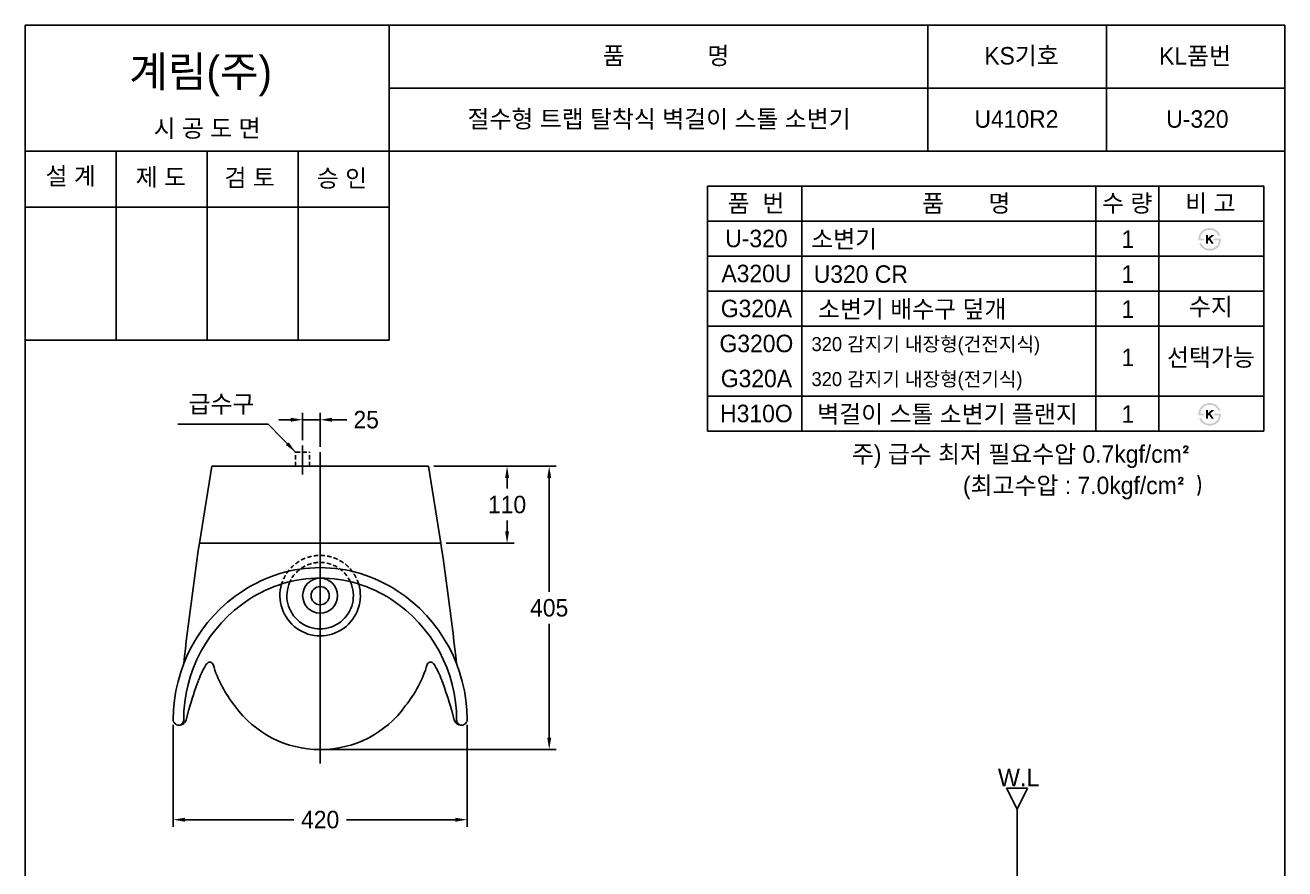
# Model space of a CAD drawing. Header units: millimetres. Extents: x 0 to 1800, y -67 to 2530.
# Drawn here: x 0 to 1800, y 1325 to 2530 of the extents above; entities that cross this region are included whole.
import ezdxf
from ezdxf.enums import TextEntityAlignment as Align
from ezdxf.lldxf.tags import DXFTag

# ---------------------------------------------------------------- set-up
doc = ezdxf.new("R2010")
doc.units = ezdxf.units.MM
doc.linetypes.add('DASHED2', pattern=[9.525, 6.35, -3.175])
for name, color, linetype in [('TEXT', 7, 'Continuous'), ('내부선 및 부속', 4, 'Continuous'), ('도각라인', 255, 'Continuous'), ('외형선', 3, 'Continuous'), ('점선', 6, 'DASHED2'), ('중심선', 1, 'DASHED'), ('치수선', 7, 'Continuous')]:
    doc.layers.add(name, color=color, linetype=linetype)
doc.styles.add('140911', font='HBATANG.TTF', dxfattribs={"height": 23})
doc.styles.add('____', font='')
doc.styles.add('타이틀', font='H2GTRM.TTF', dxfattribs={"height": 25})
doc.styles.get('____').set_extended_font_data('굴림')
tags = doc.linetypes.add('DASHDOT', pattern=[70, 31, -13, 13, -13]).pattern_tags.tags
tags[10:11] = [DXFTag(74, 4), DXFTag(75, 0), DXFTag(340, '0'), DXFTag(46, 0.0), DXFTag(50, 0.0), DXFTag(44, 0.0), DXFTag(45, 0.0)]
tags[8:9] = [DXFTag(74, 4), DXFTag(75, 0), DXFTag(340, '0'), DXFTag(46, 0.0), DXFTag(50, 0.0), DXFTag(44, 0.0), DXFTag(45, 0.0)]
tags[6:7] = [DXFTag(74, 4), DXFTag(75, 0), DXFTag(340, '0'), DXFTag(46, 0.0), DXFTag(50, 0.0), DXFTag(44, 0.0), DXFTag(45, 0.0)]
tags[4:5] = [DXFTag(74, 4), DXFTag(75, 0), DXFTag(340, '0'), DXFTag(46, 0.0), DXFTag(50, 0.0), DXFTag(44, 0.0), DXFTag(45, 0.0)]
tags = doc.linetypes.add('DASHED', pattern=[25.72, 12.86, -12.86]).pattern_tags.tags
tags[6:7] = [DXFTag(74, 4), DXFTag(75, 0), DXFTag(340, '0'), DXFTag(46, 0.0), DXFTag(50, 0.0), DXFTag(44, 0.0), DXFTag(45, 0.0)]
tags[4:5] = [DXFTag(74, 4), DXFTag(75, 0), DXFTag(340, '0'), DXFTag(46, 0.0), DXFTag(50, 0.0), DXFTag(44, 0.0), DXFTag(45, 0.0)]
doc.dimstyles.new('MSADIM', dxfattribs={"dimtxt": 33, "dimasz": 17, "dimexe": 10, "dimexo": 7.5, "dimgap": 10, "dimtad": 0, "dimtih": 1, "dimtoh": 1, "dimdec": 0, "dimzin": 1, "dimdsep": 46, "dimtxsty": '____', "dimcen": 11.25, "dimadec": 0, "dimazin": 0, "dimtfac": 1, "dimtdec": 0, "dimtix": 1, "dimtmove": 0, "dimatfit": 3, "dimfxl": 0, "dimtolj": 1, "dimtzin": 1, "dimarcsym": 0})

# ---------------------------------------------------------------- blocks, each defined once
blk = doc.blocks.new('*D4')
at = {"layer": '치수선', "color": 0, "linetype": 'Continuous', "lineweight": -2}
for p, q in [((379.5, 1966.3), (362.5, 1966.3)), ((396.5, 1936.9), (396.5, 1976.3)), ((396.5, 1966.3), (421.5, 1966.3)), ((421.5, 1927.5), (421.5, 1976.3)), ((438.5, 1966.3), (459.8, 1966.3))]:
    blk.add_line(p, q, dxfattribs=at)
at = {"layer": '치수선', "color": 0, "linetype": 'Continuous'}
for points in [[(379.5, 1969.2), (379.5, 1963.5), (396.5, 1966.3)], [(438.5, 1969.2), (438.5, 1963.5), (421.5, 1966.3)]]:
    blk.add_solid(points, dxfattribs=at)
at = {"layer": '치수선', "color": 0, "linetype": 'Continuous', "insert": (487.3, 1966.3), "char_height": 25, "attachment_point": 5, "style": '____'}
blk.add_mtext('\\A1;25', dxfattribs=at)
blk = doc.blocks.new('*D5')
at = {"layer": '치수선', "color": 0, "linetype": 'Continuous', "lineweight": -2}
for p, q in [((584, 1900), (758.8, 1900)), ((748.8, 1883), (748.8, 1720.4)), ((748.8, 1512), (748.8, 1674.7)), ((429, 1495), (758.8, 1495))]:
    blk.add_line(p, q, dxfattribs=at)
at = {"layer": '치수선', "color": 0, "linetype": 'Continuous'}
for points in [[(746, 1883), (751.7, 1883), (748.8, 1900)], [(746, 1512), (751.7, 1512), (748.8, 1495)]]:
    blk.add_solid(points, dxfattribs=at)
at = {"layer": '치수선', "color": 0, "linetype": 'Continuous', "insert": (748.8, 1697.5), "char_height": 25, "attachment_point": 5, "style": '____'}
blk.add_mtext('\\A1;405', dxfattribs=at)
blk = doc.blocks.new('*D6')
at = {"layer": '치수선', "color": 0, "linetype": 'Continuous', "lineweight": -2}
for p, q in [((211.5, 1530.5), (211.5, 1384.9)), ((631.5, 1530.5), (631.5, 1384.9)), ((228.5, 1394.9), (383.8, 1394.9)), ((614.5, 1394.9), (459.2, 1394.9))]:
    blk.add_line(p, q, dxfattribs=at)
at = {"layer": '치수선', "color": 0, "linetype": 'Continuous'}
for points in [[(228.5, 1397.7), (228.5, 1392), (211.5, 1394.9)], [(614.5, 1397.7), (614.5, 1392), (631.5, 1394.9)]]:
    blk.add_solid(points, dxfattribs=at)
at = {"layer": '치수선', "color": 0, "linetype": 'Continuous', "insert": (421.5, 1394.9), "char_height": 25, "attachment_point": 5, "style": '____'}
blk.add_mtext('\\A1;420', dxfattribs=at)
blk = doc.blocks.new('*D2')
at = {"layer": '치수선', "color": 0, "linetype": 'Continuous', "lineweight": -2}
for p, q in [((584, 1900), (698.6, 1900)), ((688.6, 1883), (688.6, 1867.9)), ((688.6, 1807), (688.6, 1822.2)), ((601.5, 1790), (698.6, 1790))]:
    blk.add_line(p, q, dxfattribs=at)
at = {"layer": '치수선', "color": 0, "linetype": 'Continuous'}
for points in [[(685.8, 1883), (691.5, 1883), (688.6, 1900)], [(685.8, 1807), (691.5, 1807), (688.6, 1790)]]:
    blk.add_solid(points, dxfattribs=at)
at = {"layer": '치수선', "color": 0, "linetype": 'Continuous', "insert": (688.6, 1845), "char_height": 25, "attachment_point": 5, "style": '____'}
blk.add_mtext('\\A1;110', dxfattribs=at)

msp = doc.modelspace()

# ---------------------------------------------------------------- hatches: boundary and pattern name
at = {"layer": 'TEXT'}
for points in [[(1676.6, 2222.8), (1676.6, 2223.2), (1676.6, 2223.6), (1676.5, 2224), (1676.6, 2224.4), (1676.6, 2224.8), (1676.6, 2225.2), (1676.6, 2225.6), (1676.7, 2226), (1676.7, 2226.4), (1676.8, 2226.8), (1676.8, 2227.2), (1676.9, 2227.6), (1677, 2228), (1677.1, 2228.4), (1677.2, 2228.8), (1677.3, 2229.1), (1677.4, 2229.5), (1677.5, 2229.9), (1677.7, 2230.3), (1677.8, 2230.6), (1678, 2231), (1678.1, 2231.4), (1678.3, 2231.7), (1678.5, 2232.1), (1678.7, 2232.4), (1678.9, 2232.7), (1679.1, 2233.1), (1679.3, 2233.4), (1679.5, 2233.7), (1679.7, 2234), (1680, 2234.3), (1680.5, 2234.9), (1680.8, 2235.2), (1681, 2235.5), (1681.3, 2235.8), (1681.6, 2236.1), (1681.9, 2236.4), (1682.2, 2236.6), (1682.5, 2236.9), (1682.8, 2237.1), (1683.2, 2237.4), (1683.5, 2237.6), (1683.8, 2237.8), (1684.2, 2238), (1684.5, 2238.2), (1684.9, 2238.4), (1685.2, 2238.6), (1685.7, 2238.7), (1686.1, 2238.9), (1686.5, 2239.1), (1686.9, 2239.2), (1687.3, 2239.4), (1687.8, 2239.5), (1688.2, 2239.6), (1688.6, 2239.7), (1689.1, 2239.8), (1689.5, 2239.9), (1690, 2239.9), (1690.5, 2240), (1691, 2240), (1691.4, 2240.1), (1691.9, 2240.1), (1692.4, 2240.1), (1693.2, 2240.1), (1693.6, 2240.1), (1693.9, 2240), (1694.3, 2240), (1694.7, 2240), (1695, 2239.9), (1695.4, 2239.9), (1695.7, 2239.8), (1696.1, 2239.7), (1696.4, 2239.7), (1696.8, 2239.6), (1697.1, 2239.5), (1697.4, 2239.4), (1697.8, 2239.3), (1698.1, 2239.2), (1698.4, 2239.1), (1698.7, 2239), (1699, 2238.9), (1699.4, 2238.7), (1699.7, 2238.6), (1700, 2238.5), (1700.3, 2238.3), (1700.6, 2238.2), (1700.8, 2238), (1701.1, 2237.8), (1701.4, 2237.7), (1701.7, 2237.5), (1702, 2237.3), (1702.2, 2237.1), (1702.5, 2236.9), (1702.8, 2236.7), (1703.2, 2236.4), (1703.6, 2236), (1704, 2235.6), (1704.4, 2235.2), (1704.8, 2234.8), (1705.1, 2234.4), (1705.5, 2234), (1705.8, 2233.6), (1706.1, 2233.1), (1706.4, 2232.6), (1706.7, 2232.2), (1707, 2231.7), (1707.3, 2231.1), (1707.5, 2230.6), (1707.8, 2230.1), (1708, 2229.5), (1708, 2229.5), (1704.9, 2229.5), (1704.9, 2229.5), (1704.8, 2229.7), (1704.8, 2229.9), (1704.7, 2230.1), (1704.6, 2230.2), (1704.6, 2230.4), (1704.5, 2230.6), (1704.4, 2230.7), (1704.3, 2230.9), (1704.2, 2231.1), (1704.1, 2231.2), (1704, 2231.4), (1703.9, 2231.6), (1703.8, 2231.7), (1703.7, 2231.9), (1703.6, 2232.1), (1703.5, 2232.2), (1703.3, 2232.4), (1703.2, 2232.6), (1702.9, 2232.9), (1702.7, 2233.2), (1702.4, 2233.5), (1702.1, 2233.8), (1701.7, 2234.1), (1701.4, 2234.4), (1701, 2234.7), (1700.8, 2234.9), (1700.6, 2235.1), (1700.3, 2235.2), (1700.1, 2235.4), (1699.9, 2235.5), (1699.6, 2235.7), (1699.4, 2235.8), (1699.1, 2236), (1698.9, 2236.1), (1698.6, 2236.2), (1698.4, 2236.4), (1698.1, 2236.5), (1697.9, 2236.6), (1697.6, 2236.7), (1697.4, 2236.8), (1697.1, 2236.9), (1696.8, 2237), (1696.6, 2237), (1696.3, 2237.1), (1696.1, 2237.2), (1695.8, 2237.3), (1695.5, 2237.3), (1695.2, 2237.4), (1695, 2237.4), (1694.7, 2237.5), (1694.4, 2237.5), (1694.1, 2237.5), (1693.8, 2237.6), (1693.6, 2237.6), (1693.3, 2237.6), (1693, 2237.6), (1692.7, 2237.6), (1692.3, 2237.6), (1692, 2237.6), (1691.7, 2237.6), (1691.3, 2237.5), (1691, 2237.5), (1690.7, 2237.5), (1690.3, 2237.4), (1690, 2237.4), (1689.7, 2237.3), (1689.4, 2237.3), (1689.1, 2237.2), (1688.8, 2237.1), (1688.5, 2237), (1688.2, 2237), (1687.9, 2236.9), (1687.6, 2236.8), (1687.3, 2236.7), (1687, 2236.5), (1686.7, 2236.4), (1686.5, 2236.3), (1686.2, 2236.2), (1685.9, 2236), (1685.6, 2235.9), (1685.4, 2235.7), (1685.1, 2235.6), (1684.9, 2235.4), (1684.6, 2235.2), (1684.4, 2235), (1684.1, 2234.9), (1683.9, 2234.7), (1683.7, 2234.5), (1683.4, 2234.3), (1683.2, 2234), (1683, 2233.8), (1682.7, 2233.6), (1682.5, 2233.4), (1682.3, 2233.1), (1682.1, 2232.9), (1681.9, 2232.6), (1681.7, 2232.4), (1681.6, 2232.1), (1681.4, 2231.9), (1681.2, 2231.6), (1681.1, 2231.4), (1680.9, 2231.1), (1680.8, 2230.8), (1680.6, 2230.5), (1680.5, 2230.3), (1680.4, 2230), (1680.3, 2229.7), (1680.2, 2229.4), (1680, 2229.1), (1680, 2228.8), (1679.9, 2228.5), (1679.8, 2228.2), (1679.7, 2227.8), (1679.6, 2227.5), (1679.6, 2227.2), (1679.5, 2226.9), (1679.5, 2226.5), (1679.4, 2226.2), (1679.4, 2225.8), (1679.4, 2225.5), (1679.3, 2225.1), (1679.3, 2225.1), (1684.5, 2225.1), (1684.5, 2225.1), (1684.5, 2225.1), (1684.5, 2222.8), (1684.5, 2222.8), (1684.5, 2222.8), (1676.6, 2222.8)], [(1708.7, 2225.1), (1708.8, 2224.7), (1708.7, 2224.3), (1708.7, 2223.8), (1708.7, 2223.4), (1708.7, 2223), (1708.6, 2222.5), (1708.6, 2222.1), (1708.5, 2221.7), (1708.5, 2221.3), (1708.4, 2220.9), (1708.3, 2220.4), (1708.2, 2220), (1708.1, 2219.6), (1708, 2219.2), (1707.8, 2218.8), (1707.7, 2218.4), (1707.6, 2218), (1707.4, 2217.6), (1707.3, 2217.3), (1707.1, 2216.9), (1706.9, 2216.5), (1706.7, 2216.2), (1706.6, 2215.8), (1706.4, 2215.5), (1706.2, 2215.1), (1705.9, 2214.8), (1705.7, 2214.5), (1705.5, 2214.2), (1705.3, 2213.8), (1705, 2213.5), (1704.8, 2213.2), (1704.5, 2212.9), (1704.2, 2212.6), (1704, 2212.4), (1703.7, 2212.1), (1703.4, 2211.8), (1703.1, 2211.6), (1702.8, 2211.3), (1702.5, 2211.1), (1702.2, 2210.8), (1701.9, 2210.6), (1701.6, 2210.4), (1701.2, 2210.2), (1700.9, 2210), (1700.6, 2209.8), (1700.2, 2209.6), (1699.9, 2209.4), (1699.5, 2209.3), (1699.2, 2209.1), (1698.8, 2209), (1698.4, 2208.8), (1698, 2208.7), (1697.7, 2208.6), (1697.3, 2208.5), (1696.9, 2208.4), (1696.5, 2208.3), (1696.1, 2208.2), (1695.7, 2208.1), (1695.3, 2208.1), (1694.9, 2208), (1694.5, 2208), (1694.1, 2208), (1693.7, 2207.9), (1693.3, 2207.9), (1692.6, 2207.9), (1692, 2208), (1691.3, 2208), (1690.7, 2208.1), (1690.1, 2208.2), (1689.8, 2208.2), (1689.5, 2208.3), (1689.2, 2208.3), (1688.9, 2208.4), (1688.6, 2208.5), (1688.3, 2208.6), (1688, 2208.6), (1687.7, 2208.7), (1687.4, 2208.8), (1687.1, 2208.9), (1686.8, 2209), (1686.6, 2209.1), (1686.3, 2209.2), (1686, 2209.4), (1685.7, 2209.5), (1685.5, 2209.6), (1685.2, 2209.7), (1684.9, 2209.9), (1684.7, 2210), (1684.4, 2210.2), (1684.1, 2210.3), (1683.6, 2210.7), (1683.4, 2210.8), (1683.1, 2211), (1682.8, 2211.2), (1682.6, 2211.4), (1682.4, 2211.6), (1682.1, 2211.8), (1681.9, 2212), (1681.6, 2212.2), (1681.4, 2212.5), (1681.2, 2212.7), (1681, 2212.9), (1680.8, 2213.1), (1680.5, 2213.4), (1680.3, 2213.6), (1680.1, 2213.9), (1679.9, 2214.1), (1679.7, 2214.4), (1679.6, 2214.6), (1679.4, 2214.9), (1679.2, 2215.2), (1679, 2215.5), (1678.8, 2215.7), (1678.7, 2216), (1678.5, 2216.3), (1678.3, 2216.6), (1678.2, 2216.9), (1678, 2217.2), (1677.8, 2217.8), (1677.5, 2218.5), (1677.5, 2218.5), (1680.4, 2218.5), (1680.4, 2218.5), (1680.7, 2218.1), (1680.9, 2217.6), (1681.1, 2217.2), (1681.4, 2216.9), (1681.6, 2216.5), (1681.9, 2216.1), (1682.1, 2215.8), (1682.4, 2215.4), (1682.7, 2215.1), (1682.9, 2214.8), (1683.2, 2214.5), (1683.5, 2214.2), (1683.8, 2213.9), (1684.1, 2213.6), (1684.4, 2213.3), (1684.7, 2213.1), (1684.9, 2212.9), (1685.2, 2212.7), (1685.4, 2212.6), (1685.6, 2212.4), (1685.9, 2212.3), (1686.1, 2212.1), (1686.3, 2212), (1686.6, 2211.9), (1686.8, 2211.7), (1687.1, 2211.6), (1687.3, 2211.5), (1687.6, 2211.4), (1687.9, 2211.3), (1688.1, 2211.2), (1688.4, 2211.1), (1688.7, 2211), (1688.9, 2211), (1689.2, 2210.9), (1689.5, 2210.8), (1689.8, 2210.8), (1690, 2210.7), (1690.3, 2210.7), (1690.6, 2210.6), (1690.9, 2210.6), (1691.2, 2210.6), (1691.5, 2210.5), (1691.8, 2210.5), (1692.1, 2210.5), (1692.4, 2210.5), (1692.7, 2210.5), (1693, 2210.5), (1693.9, 2210.5), (1694.1, 2210.6), (1694.4, 2210.6), (1694.7, 2210.6), (1694.9, 2210.6), (1695.2, 2210.7), (1695.5, 2210.7), (1695.7, 2210.8), (1696, 2210.8), (1696.3, 2210.9), (1696.5, 2210.9), (1696.8, 2211), (1697, 2211.1), (1697.3, 2211.2), (1697.5, 2211.2), (1697.8, 2211.3), (1698, 2211.4), (1698.3, 2211.5), (1698.5, 2211.6), (1698.8, 2211.8), (1699, 2211.9), (1699.2, 2212), (1699.5, 2212.1), (1699.7, 2212.3), (1699.9, 2212.4), (1700.2, 2212.6), (1700.4, 2212.7), (1700.6, 2212.9), (1700.9, 2213), (1701.1, 2213.2), (1701.3, 2213.4), (1701.6, 2213.6), (1701.8, 2213.8), (1702, 2214), (1702.3, 2214.3), (1702.5, 2214.5), (1702.7, 2214.8), (1702.9, 2215), (1703.2, 2215.3), (1703.3, 2215.5), (1703.5, 2215.8), (1703.7, 2216), (1703.9, 2216.3), (1704.1, 2216.6), (1704.2, 2216.9), (1704.4, 2217.2), (1704.5, 2217.4), (1704.7, 2217.7), (1704.8, 2218), (1704.9, 2218.3), (1705.1, 2218.7), (1705.2, 2219), (1705.3, 2219.3), (1705.4, 2219.6), (1705.5, 2220), (1705.6, 2220.3), (1705.6, 2220.6), (1705.7, 2221), (1705.8, 2221.3), (1705.8, 2221.7), (1705.9, 2222.1), (1705.9, 2222.4), (1705.9, 2222.8), (1705.9, 2222.8), (1698.5, 2222.8), (1698.5, 2222.8), (1698.5, 2222.8), (1698.5, 2225.1), (1698.5, 2225.1), (1698.5, 2225.1), (1708.7, 2225.1)], [(1690.3, 2225.8), (1695.1, 2230.2), (1699, 2230.2), (1693.6, 2225.2), (1698.7, 2217.7), (1695.3, 2217.7), (1691.7, 2223.4), (1690.3, 2222.2), (1690.3, 2217.7), (1687.4, 2217.7), (1687.4, 2230.3), (1690.3, 2230.3)], [(1676.6, 1972.8), (1676.6, 1973.2), (1676.6, 1973.6), (1676.5, 1974), (1676.6, 1974.4), (1676.6, 1974.8), (1676.6, 1975.2), (1676.6, 1975.6), (1676.7, 1976), (1676.7, 1976.4), (1676.8, 1976.8), (1676.8, 1977.2), (1676.9, 1977.6), (1677, 1978), (1677.1, 1978.4), (1677.2, 1978.8), (1677.3, 1979.1), (1677.4, 1979.5), (1677.5, 1979.9), (1677.7, 1980.3), (1677.8, 1980.6), (1678, 1981), (1678.1, 1981.4), (1678.3, 1981.7), (1678.5, 1982.1), (1678.7, 1982.4), (1678.9, 1982.7), (1679.1, 1983.1), (1679.3, 1983.4), (1679.5, 1983.7), (1679.7, 1984), (1680, 1984.3), (1680.5, 1984.9), (1680.8, 1985.2), (1681, 1985.5), (1681.3, 1985.8), (1681.6, 1986.1), (1681.9, 1986.4), (1682.2, 1986.6), (1682.5, 1986.9), (1682.8, 1987.1), (1683.2, 1987.4), (1683.5, 1987.6), (1683.8, 1987.8), (1684.2, 1988), (1684.5, 1988.2), (1684.9, 1988.4), (1685.2, 1988.6), (1685.7, 1988.7), (1686.1, 1988.9), (1686.5, 1989.1), (1686.9, 1989.2), (1687.3, 1989.4), (1687.8, 1989.5), (1688.2, 1989.6), (1688.6, 1989.7), (1689.1, 1989.8), (1689.5, 1989.9), (1690, 1989.9), (1690.5, 1990), (1691, 1990), (1691.4, 1990.1), (1691.9, 1990.1), (1692.4, 1990.1), (1693.2, 1990.1), (1693.6, 1990.1), (1693.9, 1990), (1694.3, 1990), (1694.7, 1990), (1695, 1989.9), (1695.4, 1989.9), (1695.7, 1989.8), (1696.1, 1989.7), (1696.4, 1989.7), (1696.8, 1989.6), (1697.1, 1989.5), (1697.4, 1989.4), (1697.8, 1989.3), (1698.1, 1989.2), (1698.4, 1989.1), (1698.7, 1989), (1699, 1988.9), (1699.4, 1988.7), (1699.7, 1988.6), (1700, 1988.5), (1700.3, 1988.3), (1700.6, 1988.2), (1700.8, 1988), (1701.1, 1987.8), (1701.4, 1987.7), (1701.7, 1987.5), (1702, 1987.3), (1702.2, 1987.1), (1702.5, 1986.9), (1702.8, 1986.7), (1703.2, 1986.4), (1703.6, 1986), (1704, 1985.6), (1704.4, 1985.2), (1704.8, 1984.8), (1705.1, 1984.4), (1705.5, 1984), (1705.8, 1983.6), (1706.1, 1983.1), (1706.4, 1982.6), (1706.7, 1982.2), (1707, 1981.7), (1707.3, 1981.1), (1707.5, 1980.6), (1707.8, 1980.1), (1708, 1979.5), (1708, 1979.5), (1704.9, 1979.5), (1704.9, 1979.5), (1704.8, 1979.7), (1704.8, 1979.9), (1704.7, 1980.1), (1704.6, 1980.2), (1704.6, 1980.4), (1704.5, 1980.6), (1704.4, 1980.7), (1704.3, 1980.9), (1704.2, 1981.1), (1704.1, 1981.2), (1704, 1981.4), (1703.9, 1981.6), (1703.8, 1981.7), (1703.7, 1981.9), (1703.6, 1982.1), (1703.5, 1982.2), (1703.3, 1982.4), (1703.2, 1982.6), (1702.9, 1982.9), (1702.7, 1983.2), (1702.4, 1983.5), (1702.1, 1983.8), (1701.7, 1984.1), (1701.4, 1984.4), (1701, 1984.7), (1700.8, 1984.9), (1700.6, 1985.1), (1700.3, 1985.2), (1700.1, 1985.4), (1699.9, 1985.5), (1699.6, 1985.7), (1699.4, 1985.8), (1699.1, 1986), (1698.9, 1986.1), (1698.6, 1986.2), (1698.4, 1986.4), (1698.1, 1986.5), (1697.9, 1986.6), (1697.6, 1986.7), (1697.4, 1986.8), (1697.1, 1986.9), (1696.8, 1987), (1696.6, 1987), (1696.3, 1987.1), (1696.1, 1987.2), (1695.8, 1987.3), (1695.5, 1987.3), (1695.2, 1987.4), (1695, 1987.4), (1694.7, 1987.5), (1694.4, 1987.5), (1694.1, 1987.5), (1693.8, 1987.6), (1693.6, 1987.6), (1693.3, 1987.6), (1693, 1987.6), (1692.7, 1987.6), (1692.3, 1987.6), (1692, 1987.6), (1691.7, 1987.6), (1691.3, 1987.5), (1691, 1987.5), (1690.7, 1987.5), (1690.3, 1987.4), (1690, 1987.4), (1689.7, 1987.3), (1689.4, 1987.3), (1689.1, 1987.2), (1688.8, 1987.1), (1688.5, 1987), (1688.2, 1987), (1687.9, 1986.9), (1687.6, 1986.8), (1687.3, 1986.7), (1687, 1986.5), (1686.7, 1986.4), (1686.5, 1986.3), (1686.2, 1986.2), (1685.9, 1986), (1685.6, 1985.9), (1685.4, 1985.7), (1685.1, 1985.6), (1684.9, 1985.4), (1684.6, 1985.2), (1684.4, 1985), (1684.1, 1984.9), (1683.9, 1984.7), (1683.7, 1984.5), (1683.4, 1984.3), (1683.2, 1984), (1683, 1983.8), (1682.7, 1983.6), (1682.5, 1983.4), (1682.3, 1983.1), (1682.1, 1982.9), (1681.9, 1982.6), (1681.7, 1982.4), (1681.6, 1982.1), (1681.4, 1981.9), (1681.2, 1981.6), (1681.1, 1981.4), (1680.9, 1981.1), (1680.8, 1980.8), (1680.6, 1980.5), (1680.5, 1980.3), (1680.4, 1980), (1680.3, 1979.7), (1680.2, 1979.4), (1680, 1979.1), (1680, 1978.8), (1679.9, 1978.5), (1679.8, 1978.2), (1679.7, 1977.8), (1679.6, 1977.5), (1679.6, 1977.2), (1679.5, 1976.9), (1679.5, 1976.5), (1679.4, 1976.2), (1679.4, 1975.8), (1679.4, 1975.5), (1679.3, 1975.1), (1679.3, 1975.1), (1684.5, 1975.1), (1684.5, 1975.1), (1684.5, 1975.1), (1684.5, 1972.8), (1684.5, 1972.8), (1684.5, 1972.8), (1676.6, 1972.8)], [(1690.3, 1975.8), (1695.1, 1980.2), (1699, 1980.2), (1693.6, 1975.2), (1698.7, 1967.7), (1695.3, 1967.7), (1691.7, 1973.4), (1690.3, 1972.2), (1690.3, 1967.7), (1687.4, 1967.7), (1687.4, 1980.3), (1690.3, 1980.3)], [(1708.7, 1975.1), (1708.8, 1974.7), (1708.7, 1974.3), (1708.7, 1973.8), (1708.7, 1973.4), (1708.7, 1973), (1708.6, 1972.5), (1708.6, 1972.1), (1708.5, 1971.7), (1708.5, 1971.3), (1708.4, 1970.9), (1708.3, 1970.4), (1708.2, 1970), (1708.1, 1969.6), (1708, 1969.2), (1707.8, 1968.8), (1707.7, 1968.4), (1707.6, 1968), (1707.4, 1967.6), (1707.3, 1967.3), (1707.1, 1966.9), (1706.9, 1966.5), (1706.7, 1966.2), (1706.6, 1965.8), (1706.4, 1965.5), (1706.2, 1965.1), (1705.9, 1964.8), (1705.7, 1964.5), (1705.5, 1964.2), (1705.3, 1963.8), (1705, 1963.5), (1704.8, 1963.2), (1704.5, 1962.9), (1704.2, 1962.6), (1704, 1962.4), (1703.7, 1962.1), (1703.4, 1961.8), (1703.1, 1961.6), (1702.8, 1961.3), (1702.5, 1961.1), (1702.2, 1960.8), (1701.9, 1960.6), (1701.6, 1960.4), (1701.2, 1960.2), (1700.9, 1960), (1700.6, 1959.8), (1700.2, 1959.6), (1699.9, 1959.4), (1699.5, 1959.3), (1699.2, 1959.1), (1698.8, 1959), (1698.4, 1958.8), (1698, 1958.7), (1697.7, 1958.6), (1697.3, 1958.5), (1696.9, 1958.4), (1696.5, 1958.3), (1696.1, 1958.2), (1695.7, 1958.1), (1695.3, 1958.1), (1694.9, 1958), (1694.5, 1958), (1694.1, 1958), (1693.7, 1957.9), (1693.3, 1957.9), (1692.6, 1957.9), (1692, 1958), (1691.3, 1958), (1690.7, 1958.1), (1690.1, 1958.2), (1689.8, 1958.2), (1689.5, 1958.3), (1689.2, 1958.3), (1688.9, 1958.4), (1688.6, 1958.5), (1688.3, 1958.6), (1688, 1958.6), (1687.7, 1958.7), (1687.4, 1958.8), (1687.1, 1958.9), (1686.8, 1959), (1686.6, 1959.1), (1686.3, 1959.2), (1686, 1959.4), (1685.7, 1959.5), (1685.5, 1959.6), (1685.2, 1959.7), (1684.9, 1959.9), (1684.7, 1960), (1684.4, 1960.2), (1684.1, 1960.3), (1683.6, 1960.7), (1683.4, 1960.8), (1683.1, 1961), (1682.8, 1961.2), (1682.6, 1961.4), (1682.4, 1961.6), (1682.1, 1961.8), (1681.9, 1962), (1681.6, 1962.2), (1681.4, 1962.5), (1681.2, 1962.7), (1681, 1962.9), (1680.8, 1963.1), (1680.5, 1963.4), (1680.3, 1963.6), (1680.1, 1963.9), (1679.9, 1964.1), (1679.7, 1964.4), (1679.6, 1964.6), (1679.4, 1964.9), (1679.2, 1965.2), (1679, 1965.5), (1678.8, 1965.7), (1678.7, 1966), (1678.5, 1966.3), (1678.3, 1966.6), (1678.2, 1966.9), (1678, 1967.2), (1677.8, 1967.8), (1677.5, 1968.5), (1677.5, 1968.5), (1680.4, 1968.5), (1680.4, 1968.5), (1680.7, 1968.1), (1680.9, 1967.6), (1681.1, 1967.2), (1681.4, 1966.9), (1681.6, 1966.5), (1681.9, 1966.1), (1682.1, 1965.8), (1682.4, 1965.4), (1682.7, 1965.1), (1682.9, 1964.8), (1683.2, 1964.5), (1683.5, 1964.2), (1683.8, 1963.9), (1684.1, 1963.6), (1684.4, 1963.3), (1684.7, 1963.1), (1684.9, 1962.9), (1685.2, 1962.7), (1685.4, 1962.6), (1685.6, 1962.4), (1685.9, 1962.3), (1686.1, 1962.1), (1686.3, 1962), (1686.6, 1961.9), (1686.8, 1961.7), (1687.1, 1961.6), (1687.3, 1961.5), (1687.6, 1961.4), (1687.9, 1961.3), (1688.1, 1961.2), (1688.4, 1961.1), (1688.7, 1961), (1688.9, 1961), (1689.2, 1960.9), (1689.5, 1960.8), (1689.8, 1960.8), (1690, 1960.7), (1690.3, 1960.7), (1690.6, 1960.6), (1690.9, 1960.6), (1691.2, 1960.6), (1691.5, 1960.5), (1691.8, 1960.5), (1692.1, 1960.5), (1692.4, 1960.5), (1692.7, 1960.5), (1693, 1960.5), (1693.9, 1960.5), (1694.1, 1960.6), (1694.4, 1960.6), (1694.7, 1960.6), (1694.9, 1960.6), (1695.2, 1960.7), (1695.5, 1960.7), (1695.7, 1960.8), (1696, 1960.8), (1696.3, 1960.9), (1696.5, 1960.9), (1696.8, 1961), (1697, 1961.1), (1697.3, 1961.2), (1697.5, 1961.2), (1697.8, 1961.3), (1698, 1961.4), (1698.3, 1961.5), (1698.5, 1961.6), (1698.8, 1961.8), (1699, 1961.9), (1699.2, 1962), (1699.5, 1962.1), (1699.7, 1962.3), (1699.9, 1962.4), (1700.2, 1962.6), (1700.4, 1962.7), (1700.6, 1962.9), (1700.9, 1963), (1701.1, 1963.2), (1701.3, 1963.4), (1701.6, 1963.6), (1701.8, 1963.8), (1702, 1964), (1702.3, 1964.3), (1702.5, 1964.5), (1702.7, 1964.8), (1702.9, 1965), (1703.2, 1965.3), (1703.3, 1965.5), (1703.5, 1965.8), (1703.7, 1966), (1703.9, 1966.3), (1704.1, 1966.6), (1704.2, 1966.9), (1704.4, 1967.2), (1704.5, 1967.4), (1704.7, 1967.7), (1704.8, 1968), (1704.9, 1968.3), (1705.1, 1968.7), (1705.2, 1969), (1705.3, 1969.3), (1705.4, 1969.6), (1705.5, 1970), (1705.6, 1970.3), (1705.6, 1970.6), (1705.7, 1971), (1705.8, 1971.3), (1705.8, 1971.7), (1705.9, 1972.1), (1705.9, 1972.4), (1705.9, 1972.8), (1705.9, 1972.8), (1698.5, 1972.8), (1698.5, 1972.8), (1698.5, 1972.8), (1698.5, 1975.1), (1698.5, 1975.1), (1698.5, 1975.1), (1708.7, 1975.1)]]:
    msp.add_hatch(color=256, dxfattribs=at).paths.add_polyline_path(points, flags=0)

# ---------------------------------------------------------------- linework, layer by layer
msp.add_line((975, 2300), (1770, 2300), dxfattribs=at)
at = {"layer": '내부선 및 부속', "linetype": 'Continuous'}
for radius in [25, 13]:
    msp.add_circle((421.5, 1715), radius, dxfattribs=at)
for centre, radius, start, end in [((421.5, 1555), 200, 90, 123.3724), ((421.5, 1555), 200, 56.6276, 90), ((421.5, 1555), 185, 90, 123.3724), ((421.5, 1715), 57.5, 163.1982, 16.8018), ((421.5, 1715), 47.5, 155.2287, 24.7713), ((421.5, 1555), 185, 56.6276, 90), ((431.5, 1537.7), 220, 123.0567, 179.901), ((411.5, 1537.7), 220, 0.099, 56.9433), ((431.5, 1537.7), 205, 123.0567, 180.1712), ((411.5, 1537.7), 205, 359.8288, 56.9433), ((219.5, 1537), 7, 270, 0.1712), ((623.5, 1537), 7, 179.8288, 270)]:
    msp.add_arc(centre, radius, start, end, dxfattribs=at)
at = {"layer": '도각라인', "color": 7}
for p, q in [((0, 0), (0, 2530)), ((0, 2530), (1800, 2530)), ((520, 2080), (520, 2530)), ((1290, 2350), (1290, 2530)), ((1545, 2350), (1545, 2530)), ((1800, 2530), (1800, 0)), ((520, 2440), (1800, 2440)), ((0, 2350), (1800, 2350)), ((130, 2080), (130, 2350)), ((260, 2080), (260, 2350)), ((390, 2080), (390, 2350)), ((975, 1950), (975, 2300)), ((1110, 1950), (1110, 2300)), ((1530, 1950), (1530, 2300)), ((1620, 1950), (1620, 2300)), ((1770, 1950), (1770, 2300)), ((0, 2270), (520, 2270)), ((975, 2250), (1770, 2250)), ((975, 2200), (1770, 2200)), ((975, 2150), (1770, 2150)), ((975, 2100), (1770, 2100)), ((0, 2080), (520, 2080)), ((975, 2000), (1770, 2000)), ((975, 1950), (1770, 1950))]:
    msp.add_line(p, q, dxfattribs=at)
at = {"layer": '외형선', "linetype": 'Continuous'}
for p, q in [((266.5, 1900), (249, 1790)), ((576.5, 1900), (266.5, 1900)), ((576.5, 1900), (594, 1790)), ((594, 1790), (249, 1790)), ((263.8, 1620), (263.8, 1620)), ((579.2, 1620), (579.2, 1620)), ((229.9, 1537.5), (233.7, 1552.1)), ((613.1, 1537.5), (609.3, 1552.1)), ((220.3, 1530), (219.5, 1530)), ((622.8, 1530), (623.5, 1530)), ((1432.5, 1439.8), (1402.5, 1439.8)), ((1402.5, 1439.8), (1417.5, 1409.8)), ((1417.5, 1409.8), (1432.5, 1439.8)), ((1417.5, 151.9), (1417.5, 1409.8))]:
    msp.add_line(p, q, dxfattribs=at)
for centre, radius, start, end in [((5195, 1057.5), 5000, 171.5748, 173.5678), ((-4352, 1057.5), 5000, 6.4322, 8.4252), ((263.8, 1615), 5, 90, 145.9895), ((263.8, 1615), 5, 16.4992, 90), ((579.2, 1615), 5, 90, 163.5008), ((579.2, 1615), 5, 34.0105, 90), ((342.5, 1561.9), 100, 145.9895, 161.2531), ((431.6, 1664.7), 170, 196.4992, 219.1636), ((411.4, 1664.7), 170, 320.8364, 343.5008), ((500.5, 1561.9), 100, 18.7469, 34.0105), ((809.2, 1382.2), 600, 159.3289, 163.5601), ((33.8, 1382.2), 600, 16.4399, 20.6711), ((421.5, 1645), 150, 215.7611, 324.2389), ((219.5, 1538), 8, 179.901, 270), ((220.3, 1540), 10, 270, 345.2878), ((622.8, 1540), 10, 194.7122, 270), ((623.5, 1538), 8, 270, 0.099)]:
    msp.add_arc(centre, radius, start, end, dxfattribs=at)
at = {"layer": '점선'}
for p, q in [((386.5, 1900), (386.5, 1920)), ((386.5, 1920), (406.5, 1920)), ((406.5, 1900), (406.5, 1920))]:
    msp.add_line(p, q, dxfattribs=at)
for radius, start, end in [(57.5, 16.8018, 163.1982), (47.5, 24.7713, 155.2287)]:
    msp.add_arc((421.5, 1715), radius, start, end, dxfattribs=at)
at = {"layer": '중심선', "linetype": 'DASHDOT'}
for p, q in [((396.5, 1929.4), (396.5, 1888)), ((421.5, 1920), (421.5, 1475))]:
    msp.add_line(p, q, dxfattribs=at)

# ---------------------------------------------------------------- texts
at = {"layer": 'TEXT', "style": '타이틀'}
for s, p in [('품             명', (915.7, 2486.4)), ('KS기호', (1423.8, 2486.3)), ('KL품번', (1671.8, 2486.1)), ('시 공 도 면', (259.9, 2382.7)), ('절수형 트랩 탈착식 벽걸이 스톨 소변기', (905.8, 2396)), ('U410R2', (1416.5, 2396)), ('U-320', (1675.1, 2396)), ('설 계', (65, 2314.6)), ('제 도', (193.8, 2312.9)), ('검 토', (320.8, 2312.3)), ('승 인', (452.7, 2311.4)), ('품  번', (1044.5, 2275.7)), ('품       명', (1344.8, 2275.7)), ('수 량', (1574.8, 2275.7)), ('비 고', (1693.6, 2275.7)), ('U-320', (1044.9, 2225.3)), ('소변기', (1170.4, 2224.4)), ('1', (1575.7, 2224.4)), ('A320U', (1044.9, 2175.3)), ('U320 CR', (1194.1, 2174.4)), ('1', (1575.7, 2174.4)), ('수지', (1694.3, 2127.9)), ('G320A', (1044.9, 2125.3)), ('소변기 배수구 덮개', (1267.5, 2124.4)), ('1', (1575.7, 2124.4)), ('G320O', (1044.9, 2075.3)), ('선택가능', (1694.3, 2055.4)), ('1', (1575.7, 2055.4)), ('G320A', (1044.9, 2025.3)), ('급수구', (280.5, 1988.9)), ('H310O', (1044.9, 1975.3)), ('벽걸이 스톨 소변기 플랜지', (1318, 1974.4)), ('1', (1575.7, 1974.4))]:
    msp.add_text(s, height=25, dxfattribs=at).set_placement(p, align=Align.MIDDLE_CENTER)
msp.add_text('계림(주)', height=44, dxfattribs=at).set_placement((148.7, 2441.8))
for s, p in [('320 감지기 내장형(건전지식)', (1123.7, 2074.4)), ('320 감지기 내장형(전기식)', (1123.7, 2024.4))]:
    msp.add_text(s, height=20, dxfattribs=at).set_placement(p, align=Align.MIDDLE_LEFT)
at = {"layer": 'TEXT', "char_height": 25, "width": 571.731, "attachment_point": 1, "line_spacing_factor": 0.963855, "style": '타이틀'}
for s, insert in [('\\A1;주) 급수 최저 필요수압 0.7kgf/cm{\\fISOCPEUR|b0|i0|c0|p34;² }', (1181.3, 1929.8)), ('\\A1;(최고수압 : 7.0kgf/cm{\\fISOCPEUR|b0|i0|c0|p34;² )}', (1340.1, 1885))]:
    msp.add_mtext(s, dxfattribs=dict(at, insert=insert))
at = {"layer": '치수선', "linetype": 'Continuous', "insert": (1390, 1442.8), "char_height": 25, "width": 123.711, "attachment_point": 7, "line_spacing_factor": 0.963855, "style": '140911'}
msp.add_mtext('\\fﾱﾼﾸﾲ;W.L', dxfattribs=at)

# ---------------------------------------------------------------- dimensions: what is measured, and where the dimension line sits
at = {"layer": '치수선', "linetype": 'Continuous'}
dim = msp.add_linear_dim(base=(421.5, 1966.3), p1=(396.5, 1929.4), p2=(421.5, 1920), dimstyle='MSADIM', override={"dimtxt": 25}, dxfattribs=at)
dim.commit()
dim.dimension.update_dxf_attribs({"geometry": '*D4', "text_midpoint": (487.3, 1966.3), "dimtype": 160})
for base, p2, picture, middle in [((748.8, 1495), (421.5, 1495), '*D5', (748.8, 1697.5)), ((688.6, 1790), (594, 1790), '*D2', (688.6, 1845))]:
    dim = msp.add_linear_dim(base=base, p1=(576.5, 1900), p2=p2, angle=90, dimstyle='MSADIM', override={"dimtxt": 25}, dxfattribs=at)
    dim.commit()
    dim.dimension.update_dxf_attribs({"geometry": picture, "text_midpoint": middle})
dim = msp.add_linear_dim(base=(631.5, 1394.9), p1=(211.5, 1538), p2=(631.5, 1538), dimstyle='MSADIM', override={"dimtxt": 25}, dxfattribs=at)
dim.commit()
dim.dimension.update_dxf_attribs({"geometry": '*D6', "text_midpoint": (421.5, 1394.9)})

# ---------------------------------------------------------------- leaders
msp.add_leader([(386.5, 1920), (347.1, 1959.8), (218.3, 1959.8)], dimstyle='MSADIM', override={"dimtxt": 25}, dxfattribs=at)

doc.saveas('drawing.dxf')
